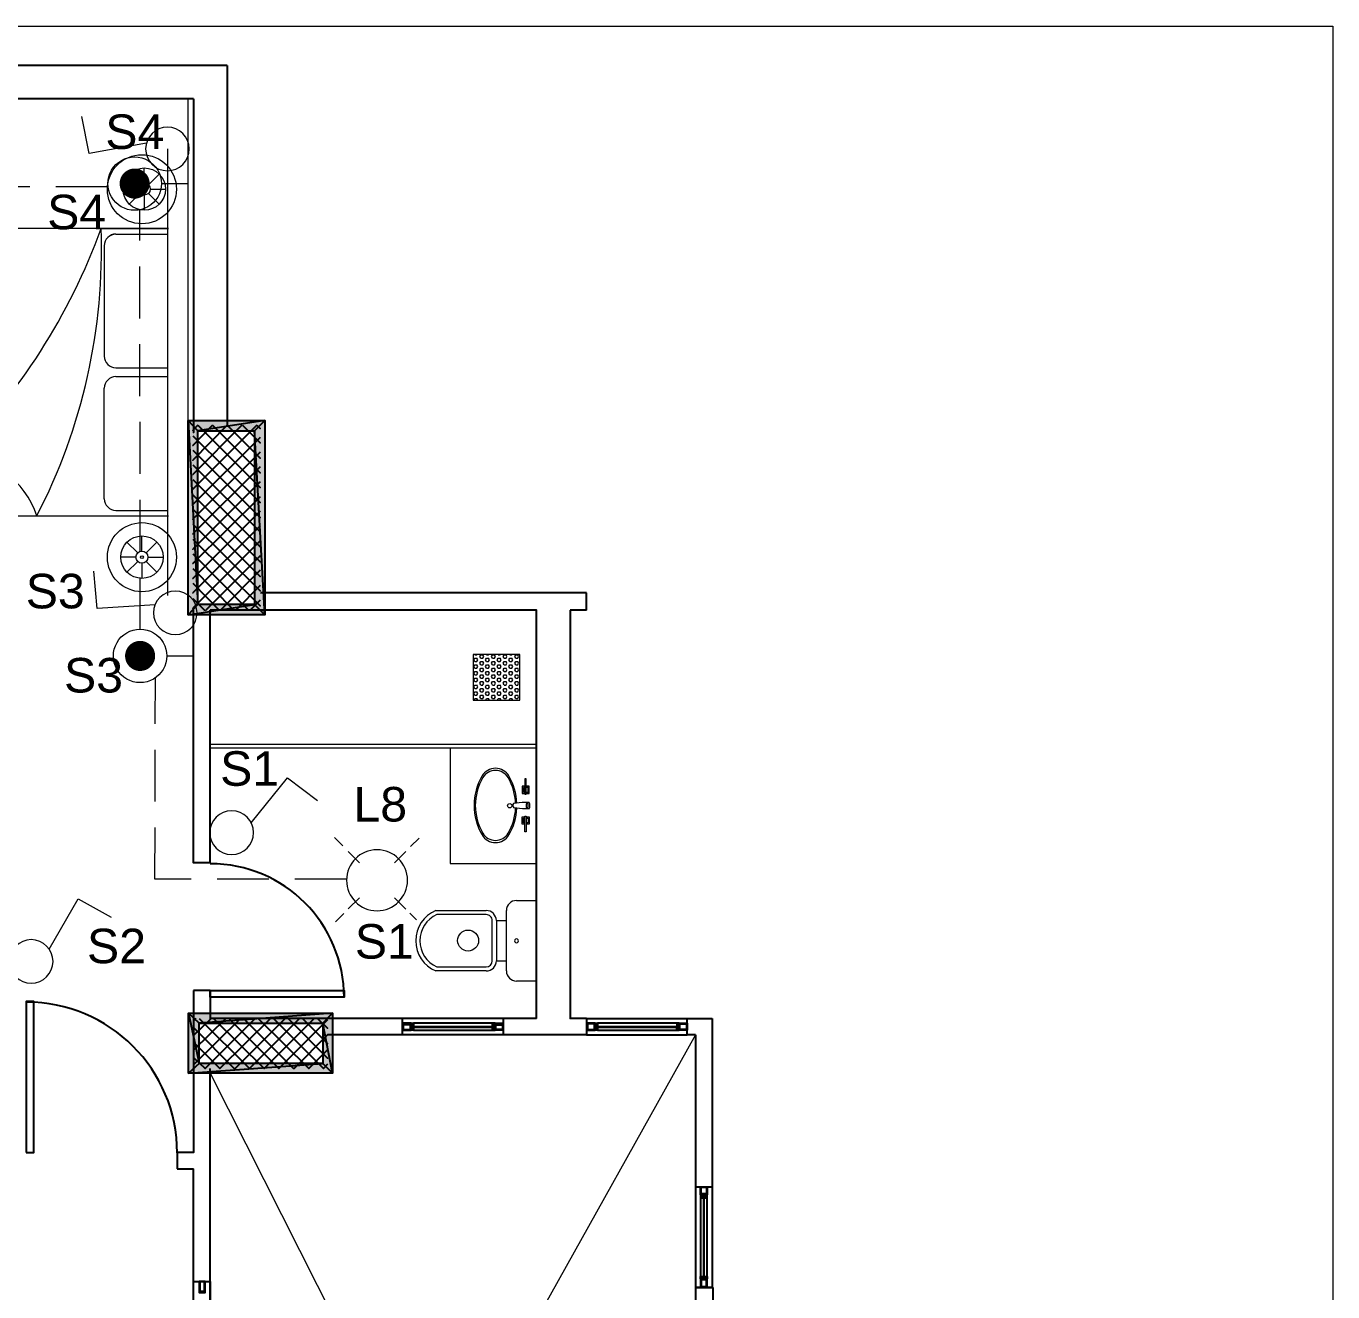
# Model space of a CAD drawing. Header units: inches. Extents: x 14 to 158, y 51 to 94.
# Drawn here: x 38.97 to 46.54, y 85.7 to 93.03 of the extents above; entities that cross this region are included whole.
import ezdxf

# ---------------------------------------------------------------- set-up
doc = ezdxf.new("R2010")
doc.units = ezdxf.units.IN
doc.header["$LTSCALE"] = 0.6
doc.header["$MEASUREMENT"] = 0
doc.linetypes.add('DASHED', pattern=[0.75, 0.5, -0.25])
doc.layers.get('0').update_dxf_attribs({"color": 253, "lineweight": 0})
for name, color, linetype, lineweight in [('fur', 253, 'Continuous', 0), ('Furniture', 253, 'Continuous', 0), ('K Furniture', 253, 'Continuous', 0), ('LIGHT', 6, 'Continuous', 0), ('LIGHT-1', 3, 'Continuous', 0), ('Muebles', 253, 'Continuous', 0), ('text', 3, 'Continuous', 0), ('wiring1', 3, 'DASHED', 0)]:
    doc.layers.add(name, color=color, linetype=linetype, lineweight=lineweight)
doc.styles.get("Standard").update_dxf_attribs({"font": 'arial.ttf'})

# ---------------------------------------------------------------- blocks, each defined once
blk = doc.blocks.new('A$C7ABF570E')
at = {"layer": 'Furniture'}
for p, q in [((2.586, 0.0524), (0, 0.0524)), ((2.4874, 0.0524), (2.4296, 0.0524))]:
    blk.add_line(p, q, dxfattribs=at)
at = {"layer": 'K Furniture'}
for p, q in [((2.0143, 1.9331), (0.5718, 1.9331)), ((0.4608, 1.8221), (0.4608, 0.0467)), ((2.1252, 0.0467), (2.1252, 1.8221)), ((0.5607, 0.4183), (1.1998, 0.4183)), ((0.5607, 0.4183), (1.1998, 0.4183)), ((2.0253, 0.4183), (1.3863, 0.4183)), ((2.0253, 0.4183), (1.3863, 0.4183)), ((2.1252, 0.4366), (2.1252, 0.0467)), ((0.222, 0.2348, 0), (0.222, 0.3227, 0)), ((0.4932, 0.3508), (0.4932, 0.0524)), ((1.2673, 0.3508), (1.2673, 0.0524)), ((1.3188, 0.3508), (1.3188, 0.0524)), ((2.0929, 0.3508), (2.0929, 0.0524)), ((2.3533, 0.2212), (2.3533, 0.3091)), ((0.1974, 0.2246, 0), (0.1352, 0.2868, 0)), ((0.2466, 0.2246, 0), (0.3088, 0.2868, 0)), ((2.3287, 0.211), (2.2665, 0.2731)), ((2.3779, 0.211), (2.4401, 0.2731)), ((0.1872, 0.2, 0), (0.0993, 0.2, 0)), ((0.1974, 0.1754, 0), (0.1352, 0.1132, 0)), ((0.222, 0.1652, 0), (0.222, 0.0773, 0)), ((0.2466, 0.1754, 0), (0.3088, 0.1132, 0)), ((0.2568, 0.2, 0), (0.3447, 0.2, 0)), ((2.3185, 0.1864), (2.2306, 0.1864)), ((2.3287, 0.1617), (2.2665, 0.0996)), ((2.3533, 0.1515), (2.3533, 0.0636)), ((2.3779, 0.1617), (2.4401, 0.0996)), ((2.3881, 0.1864), (2.476, 0.1864))]:
    blk.add_line(p, q, dxfattribs=at)
for centre, radius in [((0.222, 0.2, 0), 0.2), ((2.3524, 0.2, 0), 0.2), ((0.222, 0.2, 0), 0.1227), ((2.3533, 0.1864), 0.1227), ((0.222, 0.2, 0), 0.0348), ((0.222, 0.2, 0), 0.00828), ((2.3533, 0.1864), 0.0348), ((2.3533, 0.1864), 0.00828)]:
    blk.add_circle(centre, radius, dxfattribs=at)
for centre, radius, start, end in [((0.5718, 1.8221), 0.111, 90, 180), ((2.0143, 1.8221), 0.111, 0, 90), ((0.3169, 1.2669), 0.4794, 287.4621, 2.62083), ((3.3458, 3.8037), 3.5815, 224.60229, 250.07395), ((2.0005, 3.7801), 3.3458, 242.59989, 272.13581), ((0.5607, 0.3508), 0.0675, 90, 180), ((0.5607, 0.3508), 0.0675, 90, 180), ((1.1998, 0.3508), 0.0675, 0, 90), ((1.1998, 0.3508), 0.0675, 0, 90), ((1.3863, 0.3508), 0.0675, 90, 180), ((1.3863, 0.3508), 0.0675, 90, 180), ((2.0253, 0.3508), 0.0675, 360, 90), ((2.0253, 0.3508), 0.0675, 0, 90)]:
    blk.add_arc(centre, radius, start, end, dxfattribs=at)
blk = doc.blocks.new('A$C399A65E2')
at = {"layer": 'Muebles', "linetype": 'Continuous'}
for p, q in [((0.1947, 0.0392), (0.201, 0.0898)), ((0.2314, 0.0405), (0.2251, 0.0911)), ((0.0626, 0.0177), (0.0626, 0.0266)), ((0.0626, 0.0266), (0.1524, 0.0266)), ((0.1524, 0.0177), (0.0626, 0.0177)), ((0.1056, 0.0266), (0.1056, 0.0405)), ((0.1056, 0.0405), (0.1486, 0.0405)), ((0.1056, 0), (0.1056, 0.0177)), ((0.1486, 0), (0.1056, 0)), ((0.1132, 0.0266), (0.1132, 0.0341)), ((0.1132, 0.0341), (0.141, 0.0341)), ((0.1132, 0.0076), (0.1132, 0.0177)), ((0.141, 0.0076), (0.1132, 0.0076)), ((0.141, 0.0341), (0.141, 0.0266)), ((0.141, 0.0177), (0.141, 0.0076)), ((0.1486, 0.0405), (0.1486, 0.0266)), ((0.1486, 0.0177), (0.1486, 0)), ((0.1524, 0.0266), (0.1524, 0.0177)), ((0.1947, 0), (0.1947, 0.0392)), ((0.2238, 0.0177), (0.2036, 0.0177)), ((0.2036, 0.0177), (0.2036, 0.0063)), ((0.2036, 0.0063), (0.2238, 0.0063)), ((0.2238, 0.0063), (0.2238, 0.0177)), ((0.2314, 0.0013), (0.2314, 0.0405)), ((0.3698, 0.0266), (0.28, 0.0266)), ((0.28, 0.0266), (0.28, 0.0177)), ((0.28, 0.0177), (0.3698, 0.0177)), ((0.3268, 0.0405), (0.2838, 0.0405)), ((0.2838, 0.0405), (0.2838, 0.0266)), ((0.2838, 0.0177), (0.2838, 0)), ((0.2838, 0), (0.3268, 0)), ((0.3192, 0.0341), (0.2914, 0.0341)), ((0.2914, 0.0341), (0.2914, 0.0266)), ((0.2914, 0.0177), (0.2914, 0.0076)), ((0.2914, 0.0076), (0.3192, 0.0076)), ((0.3192, 0.0266), (0.3192, 0.0341)), ((0.3192, 0.0076), (0.3192, 0.0177)), ((0.3268, 0.0266), (0.3268, 0.0405)), ((0.3268, 0), (0.3268, 0.0177)), ((0.3698, 0.0177), (0.3698, 0.0266))]:
    blk.add_line(p, q, dxfattribs=at)
blk.add_circle((0.2132, 0.1138), 0.0126, dxfattribs=at)
for centre, radius, start, end in [((0.2149, -0.0158), 0.3359, 59.46621, 120.53378), ((0.2149, -0.0037), 0.3167, 59.46621, 120.53379), ((0.09, 0.196), 0.09, 120.5339, 239.46614), ((0.0972, 0.196), 0.0848, 120.53389, 239.46614), ((0.3327, 0.196), 0.0848, 300.53386, 59.46611), ((0.3399, 0.196), 0.09, 300.53386, 59.4661), ((0.2149, 0.4079), 0.3359, 239.46622, 267.25373), ((0.2149, 0.3957), 0.3167, 239.46622, 267.2472), ((0.2136, 0.0805), 0.0156, 42.48509, 143.54023), ((0.2149, 0.3957), 0.3167, 272.09779, 300.53378), ((0.2149, 0.4079), 0.3359, 272.12884, 300.53379), ((0.2118, 0.0367), 0.0405, 245.05141, 298.89841)]:
    blk.add_arc(centre, radius, start, end, dxfattribs=at)
blk = doc.blocks.new('A$C66D173D2')
at = {"layer": 'K Furniture'}
for p, q in [((0.0583, 0.5833), (0.0583, 0.2917)), ((0.0817, 0.2917), (0.0817, 0.5785)), ((0.385, 0.5785), (0.385, 0.2917)), ((0.4083, 0.2917), (0.4083, 0.5833)), ((0.35, 0.2567), (0.1167, 0.2567)), ((0.1167, 0.2333), (0.1167, 0.175)), ((0.1167, 0.2333), (0.35, 0.2333)), ((0.35, 0.2333), (0.35, 0.175)), ((0.4083, 0.175), (0.0583, 0.175)), ((0, 0.1167), (0, 0)), ((0.4667, 0), (0.4667, 0.1167)), ((0.4667, 0), (0, 0))]:
    blk.add_line(p, q, dxfattribs=at)
at = {"layer": 'K Furniture', "extrusion": (0, 0, -1)}
for centre, major_axis, start_param, end_param in [((0.2333, 0.5104), (0.1341, 0.1341), 4.321782, 6.673792), ((0.2333, 0.5104), (-0.1176, 0.1176), 5.919765, 8.217402), ((0.2322, 0.3971), (-0.0429, 0.0429), 0.785398, 7.068583), ((0.1167, 0.2917), (0.0412, 0.0412), 2.356194, 3.926991), ((0.1167, 0.2917), (0.0247, 0.0247), 2.356194, 3.926991), ((0.35, 0.2917), (0.0412, 0.0412), 0.785398, 2.356194), ((0.35, 0.2917), (0.0247, 0.0247), 0.785398, 2.356194), ((0.0583, 0.1167), (0.0412, 0.0412), 3.926991, 5.497787), ((0.4083, 0.1167), (0.0412, 0.0412), -0.785398, 0.785398), ((0.2333, 0.1167), (-0.00825, 0.00825), 5.497786, 8.639381), ((0.2333, 0.1167), (0.00825, 0.00825), 0.785397, 3.926992)]:
    blk.add_ellipse(centre, major_axis=major_axis, ratio=1, start_param=start_param, end_param=end_param, dxfattribs=at)
blk = doc.blocks.new('Light-1')
at = {"layer": 'LIGHT', "color": 7}
for p, q in [((0, 0.1252), (0, 0.1565)), ((0, 0.0651), (0, 0.107)), ((0.0651, 0.0001), (0.107, 0.0002)), ((0.1279, 0.0002), (0.1592, 0.0003)), ((-0.1221, -0.0002), (-0.1471, -0.0002)), ((-0.0651, -0.0001), (-0.107, -0.0002)), ((0, -0.0651), (0, -0.107)), ((0, -0.1235), (0, -0.1547))]:
    blk.add_line(p, q, dxfattribs=at)
at = {"layer": 'LIGHT', "linetype": 'ByBlock'}
blk.add_circle((0, 0), 0.0803, dxfattribs=at)
blk = doc.blocks.new('Light-777')
at = {"layer": 'LIGHT'}
for p, q in [((0, 0.0861), (0, 0)), ((0.0758, 0.0001), (-0.0768, -0.0001))]:
    blk.add_line(p, q, dxfattribs=at)
for start_param, end_param in [(0.787324, 3.928917), (3.928917, 7.07051)]:
    blk.add_ellipse((-0.0002, 0.1721), major_axis=(0.0608, -0.0608), ratio=1, start_param=start_param, end_param=end_param, dxfattribs=at)
at = {"layer": 'LIGHT-1', "const_width": 0.0484}
blk.add_lwpolyline([(-0.0244, 0.1721, -1), (0.024, 0.1721, -1)], format="xyb", close=True, dxfattribs=at)
blk = doc.blocks.new('SW-1')
at = {"layer": 'LIGHT-1'}
for p, q in [((0.1105, 0.3518), (-0.0418, 0.4275)), ((0, 0.1148), (0.1105, 0.3518))]:
    blk.add_line(p, q, dxfattribs=at)
blk.add_circle((0, 0.0164), 0.0984, dxfattribs=at)

msp = doc.modelspace()

# ---------------------------------------------------------------- hatches: boundary and pattern name
h = msp.add_hatch(color=256)
h.paths.add_polyline_path([(40.2957, 90.6837), (40.355, 90.743), (39.9675, 90.6837)])
h.paths.add_polyline_path([(40.355, 90.743), (39.9675, 90.6837), (39.9109, 90.743)])
h.paths.add_polyline_path([(39.9675, 90.6837), (39.9109, 90.743), (39.9675, 89.677)])
h.paths.add_polyline_path([(39.9109, 90.743), (39.9675, 89.677), (39.9109, 89.6177)])
h.paths.add_polyline_path([(39.9675, 89.677), (39.9109, 89.6177), (40.2957, 89.677)])
h.paths.add_polyline_path([(39.9109, 89.6177), (40.2957, 89.677), (40.355, 89.6177)])
h.paths.add_polyline_path([(40.2957, 89.677), (40.355, 89.6177), (40.2957, 90.6837)])
h.paths.add_polyline_path([(40.355, 89.6177), (40.2957, 90.6837), (40.355, 90.743)])
h = msp.add_hatch(color=256)
h.paths.add_polyline_path([(39.9743, 87.2525), (39.9137, 87.3118), (39.9743, 87.0195)])
h.paths.add_polyline_path([(39.9137, 87.3118), (39.9743, 87.0195), (39.9137, 86.9629)])
h.paths.add_polyline_path([(39.9743, 87.0195), (39.9137, 86.9629), (40.6915, 87.0195)])
h.paths.add_polyline_path([(39.9137, 86.9629), (40.6915, 87.0195), (40.748, 86.9629)])
h.paths.add_polyline_path([(40.6915, 87.0195), (40.748, 86.9629), (40.6915, 87.2525)])
h.paths.add_polyline_path([(40.748, 86.9629), (40.6915, 87.2525), (40.748, 87.3118)])
h.paths.add_polyline_path([(40.6915, 87.2525), (40.748, 87.3118), (39.9743, 87.2525)])
h.paths.add_polyline_path([(40.748, 87.3118), (39.9743, 87.2525), (39.9137, 87.3118)])
at = {"layer": 'fur'}
h = msp.add_hatch(dxfattribs=at)
h.set_pattern_fill('HEX', color=256, scale=0.09)
h.set_pattern_definition([(0, (22.09878, 77.247112), (0, 0.019485572), [0.01125, -0.0225]), (120, (22.09878, 77.247112), (-0.016875, -0.009742786), [0.01125, -0.0225]), (60, (22.11003, 77.247112), (-0.016875, 0.009742786), [0.01125, -0.0225])])
h.paths.add_polyline_path([(41.8319, 89.3885), (41.5628, 89.3885), (41.5628, 89.1243), (41.8319, 89.1243)])

# ---------------------------------------------------------------- linework, layer by layer
for p, q in [((39.9109, 90.743), (39.9109, 92.6047)), ((42.8511, 87.185), (40.4584, 82.9057)), ((40.0378, 86.9629), (42.827, 81.4508))]:
    msp.add_line(p, q)
msp.add_lwpolyline([(14.0232, 93.0265), (46.5426, 93.0265), (46.5426, 73.4364), (14.0232, 73.4364)], close=True)
at = {"linetype": 'Continuous', "lineweight": -2}
for points in [[(40.1371, 92.7978), (37.1886, 92.7978), (37.1886, 92.7978)], [(40.1371, 92.7978), (40.1371, 90.7113), (40.1371, 90.7113)], [(39.9426, 92.6047), (37.27, 92.6047), (37.27, 92.6047)], [(39.9426, 92.6047), (39.9426, 90.6726), (39.9426, 90.6726)], [(40.3095, 90.7154), (39.9385, 90.3444), (39.9385, 90.3444)], [(40.2212, 90.7154), (39.9385, 90.4299), (39.9385, 90.4299)], [(40.1371, 90.7154), (39.9385, 90.514), (39.9385, 90.514)], [(40.0516, 90.7154), (39.9385, 90.5982), (39.9385, 90.5982)], [(39.9675, 90.7154), (39.9385, 90.6864), (39.9385, 90.6864)], [(39.9675, 90.7154), (40.3274, 90.3555), (40.3274, 90.3555)], [(40.0516, 90.7154), (40.3274, 90.4396), (40.3274, 90.4396)], [(40.1371, 90.7154), (40.3274, 90.5251), (40.3274, 90.5251)], [(40.2253, 90.7154), (40.3274, 90.6133), (40.3274, 90.6133)], [(40.3095, 90.7154), (40.3274, 90.6975), (40.3274, 90.6975)], [(39.9385, 90.6547), (40.3274, 90.2672), (40.3274, 90.2672)], [(40.3274, 90.6451), (39.9385, 90.2562), (39.9385, 90.2562)], [(39.9385, 90.5706), (40.3274, 90.1817), (40.3274, 90.1817)], [(40.3274, 90.5596), (39.9385, 90.172), (39.9385, 90.172)], [(39.9385, 90.4865), (40.3274, 90.0976), (40.3274, 90.0976)], [(40.3274, 90.4754), (39.9385, 90.0865), (39.9385, 90.0865)], [(39.9385, 90.401), (40.3274, 90.0121), (40.3274, 90.0121)], [(40.3274, 90.3872), (39.9385, 89.9983), (39.9385, 89.9983)], [(39.9385, 90.3127), (40.3274, 89.9238), (40.3274, 89.9238)], [(40.3274, 90.3017), (39.9385, 89.9142), (39.9385, 89.9142)], [(39.9385, 90.2286), (40.3274, 89.8397), (40.3274, 89.8397)], [(40.3274, 90.2175), (39.9385, 89.8286), (39.9385, 89.8286)], [(39.9385, 90.1431), (40.3274, 89.7556), (40.3274, 89.7556)], [(40.3274, 90.1334), (39.9385, 89.7445), (39.9385, 89.7445)], [(39.9385, 90.0548), (40.3274, 89.6701), (40.3274, 89.6701)], [(40.3274, 90.0452), (39.9385, 89.6563), (39.9385, 89.6563)], [(39.9385, 89.9707), (40.2598, 89.6452), (40.2598, 89.6452)], [(40.3274, 89.9597), (40.013, 89.6452), (40.013, 89.6452)], [(39.9385, 89.8852), (40.1757, 89.6452), (40.1757, 89.6452)], [(40.3274, 89.8755), (40.0985, 89.6452), (40.0985, 89.6452)], [(39.9385, 89.8011), (40.0902, 89.6452), (40.0902, 89.6452)], [(40.3274, 89.7873), (40.1867, 89.6452), (40.1867, 89.6452)], [(39.9385, 89.7128), (40.0061, 89.6452), (40.0061, 89.6452)], [(42.2195, 89.7445), (40.3315, 89.7445), (40.3315, 89.7445)], [(42.2195, 89.6452), (42.2195, 89.7445), (42.2195, 89.7445)], [(39.9426, 88.1807), (39.9426, 89.6452), (39.9426, 89.6452)], [(41.9299, 87.2801), (41.9299, 89.6452), (40.0378, 89.6452)], [(40.0378, 88.1807), (40.0378, 89.6452), (40.0378, 89.6452)], [(40.3274, 89.7018), (40.2708, 89.6452), (40.2708, 89.6452)], [(42.2195, 89.6452), (42.1243, 89.6452), (42.1243, 89.6452)], [(42.1243, 89.6452), (42.1243, 87.2801), (42.1243, 87.2801)], [(40.0378, 88.1807), (39.9426, 88.1807), (39.9426, 88.1807)], [(39.9426, 87.4429), (39.9426, 86.5037), (39.9426, 86.5037)], [(40.0378, 87.4429), (39.9426, 87.4429), (39.9426, 87.4429)], [(40.0378, 87.4429), (40.0378, 87.2801), (40.0378, 87.2801)], [(40.2143, 87.2801), (39.9426, 87.0112), (39.9426, 87.0112)], [(40.1302, 87.2801), (39.9426, 87.0967), (39.9426, 87.0967)], [(40.0447, 87.2801), (39.9426, 87.1808), (39.9426, 87.1808)], [(39.9564, 87.2801), (39.9426, 87.2663), (39.9426, 87.2663)], [(39.9426, 87.2277), (40.1785, 86.9905), (40.1785, 86.9905)], [(39.9743, 87.2801), (40.2667, 86.9905), (40.2667, 86.9905)], [(40.2998, 87.2801), (40.0102, 86.9905), (40.0102, 86.9905)], [(41.1535, 87.2801), (40.0378, 87.2801), (40.0378, 87.2801)], [(40.0585, 87.2801), (40.3522, 86.9905), (40.3522, 86.9905)], [(40.3881, 87.2801), (40.0943, 86.9905), (40.0943, 86.9905)], [(40.1467, 87.2801), (40.4363, 86.9905), (40.4363, 86.9905)], [(40.4722, 87.2801), (40.1826, 86.9905), (40.1826, 86.9905)], [(40.2322, 87.2801), (40.5218, 86.9905), (40.5218, 86.9905)], [(40.5563, 87.2801), (40.2667, 86.9905), (40.2667, 86.9905)], [(40.3164, 87.2801), (40.6101, 86.9905), (40.6101, 86.9905)], [(40.6418, 87.2801), (40.3522, 86.9905), (40.3522, 86.9905)], [(40.4046, 87.2801), (40.6942, 86.9905), (40.6942, 86.9905)], [(40.719, 87.2732), (40.4363, 86.9905), (40.4363, 86.9905)], [(40.4901, 87.2801), (40.719, 87.0512), (40.719, 87.0512)], [(40.5742, 87.2801), (40.719, 87.1353), (40.719, 87.1353)], [(40.6597, 87.2801), (40.719, 87.2236), (40.719, 87.2236)], [(41.1535, 87.185), (41.1535, 87.2801), (41.1535, 87.2801)], [(41.7354, 87.2801), (41.1535, 87.2801), (41.1535, 87.2801)], [(41.1535, 87.185), (41.1535, 87.2801), (41.1535, 87.2801)], [(41.7354, 87.2801), (41.1535, 87.2801), (41.1535, 87.2801)], [(41.1535, 87.2126), (41.2031, 87.2126), (41.2031, 87.2525), (41.1535, 87.2525)], [(41.1535, 87.2525), (41.1535, 87.2126), (41.1535, 87.2126)], [(41.1535, 87.2126), (41.2031, 87.2126), (41.2031, 87.2525), (41.1535, 87.2525)], [(41.1535, 87.2525), (41.1535, 87.2126), (41.1535, 87.2126)], [(41.2031, 87.2346), (41.6899, 87.2346), (41.6899, 87.2346)], [(41.2031, 87.2346), (41.6899, 87.2346), (41.6899, 87.2346)], [(41.2031, 87.2305), (41.6899, 87.2305), (41.6899, 87.2305)], [(41.2031, 87.2305), (41.6899, 87.2305), (41.6899, 87.2305)], [(41.672, 87.2525), (41.2169, 87.2525), (41.2169, 87.2525)], [(41.672, 87.2525), (41.2169, 87.2525), (41.2169, 87.2525)], [(41.2169, 87.2126), (41.672, 87.2126), (41.672, 87.2126)], [(41.2169, 87.2126), (41.672, 87.2126), (41.672, 87.2126)], [(41.7354, 87.2126), (41.6899, 87.2126), (41.6899, 87.2525), (41.7354, 87.2525)], [(41.7354, 87.2126), (41.6899, 87.2126), (41.6899, 87.2525), (41.7354, 87.2525)], [(41.9299, 87.2801), (41.7354, 87.2801), (41.7354, 87.185)], [(41.7354, 87.2801), (41.7354, 87.185), (41.7354, 87.185)], [(41.7354, 87.2525), (41.7354, 87.2126), (41.7354, 87.2126)], [(41.7354, 87.2525), (41.7354, 87.2126), (41.7354, 87.2126)], [(42.2195, 87.2801), (42.1243, 87.2801), (42.1243, 87.2801)], [(42.2195, 87.2801), (42.2195, 87.185), (42.2195, 87.185)], [(42.2195, 87.2801), (42.8028, 87.2801), (42.8028, 87.2801)], [(42.2195, 87.2126), (42.2691, 87.2126), (42.2691, 87.2525), (42.2195, 87.2525)], [(42.2195, 87.2525), (42.2195, 87.2126), (42.2195, 87.2126)], [(42.2691, 87.2346), (42.7559, 87.2346), (42.7559, 87.2346)], [(42.2691, 87.2305), (42.7559, 87.2305), (42.7559, 87.2305)], [(42.7421, 87.2525), (42.2829, 87.2525), (42.2829, 87.2525)], [(42.2829, 87.2126), (42.7421, 87.2126), (42.7421, 87.2126)], [(42.8028, 87.2126), (42.7559, 87.2126), (42.7559, 87.2525), (42.8028, 87.2525)], [(42.8028, 87.185), (42.8028, 87.2801), (42.8028, 87.2801)], [(42.8028, 87.2801), (42.9476, 87.2801), (42.9476, 87.2801)], [(42.8028, 87.2525), (42.8028, 87.2126), (42.8028, 87.2126)], [(42.9476, 87.2801), (42.9476, 86.3051), (42.9476, 86.3051)], [(39.9426, 87.1422), (40.0943, 86.9905), (40.0943, 86.9905)], [(40.719, 87.185), (40.5246, 86.9905), (40.5246, 86.9905)], [(41.1535, 87.185), (40.719, 87.185), (40.719, 87.185)], [(41.7354, 87.185), (41.1535, 87.185), (41.1535, 87.185)], [(41.7354, 87.185), (41.1535, 87.185), (41.1535, 87.185)], [(42.2195, 87.185), (41.7354, 87.185), (41.7354, 87.185)], [(42.2195, 87.185), (42.8028, 87.185), (42.8028, 87.185)], [(42.8511, 87.185), (42.8028, 87.185), (42.8028, 87.185)], [(42.8345, 87.185), (42.8028, 87.185), (42.8028, 87.185)], [(42.8511, 87.185), (42.8511, 86.3051), (42.8511, 86.3051)], [(40.719, 87.0995), (40.6101, 86.9905), (40.6101, 86.9905)], [(39.9426, 87.054), (40.0102, 86.9905), (40.0102, 86.9905)], [(40.0378, 83.6187), (40.0378, 86.9905), (40.0378, 86.9905)], [(40.719, 87.0153), (40.6942, 86.9905), (40.6942, 86.9905)], [(39.9426, 86.5037), (39.8475, 86.5037), (39.8475, 86.4086)], [(39.8475, 86.4086), (39.9426, 86.4086), (39.9426, 86.4086)], [(39.9426, 83.6187), (39.9426, 86.4086), (39.9426, 86.4086)], [(42.8511, 86.3051), (42.9476, 86.3051), (42.9476, 86.3051)], [(42.8511, 86.3051), (42.8511, 85.7232), (42.8511, 85.7232)], [(42.9187, 86.3051), (42.9187, 86.2596), (42.88, 86.2596), (42.88, 86.3051)], [(42.88, 86.3051), (42.9187, 86.3051), (42.9187, 86.3051)], [(42.9476, 86.3051), (42.9476, 85.7232), (42.9476, 85.7232)], [(42.88, 86.2417), (42.88, 85.7866), (42.88, 85.7866)], [(42.898, 85.7728), (42.898, 86.2596), (42.898, 86.2596)], [(42.9007, 85.7728), (42.9007, 86.2596), (42.9007, 86.2596)], [(42.9187, 85.7866), (42.9187, 86.2417), (42.9187, 86.2417)], [(42.9187, 85.7232), (42.9187, 85.7728), (42.88, 85.7728), (42.88, 85.7232)], [(39.9426, 85.7571), (40.0378, 85.7571), (40.0378, 85.7571)], [(39.9743, 85.7571), (39.9743, 85.6937), (40.0102, 85.6937), (40.0102, 85.7571)], [(40.0102, 85.7571), (39.9743, 85.7571), (39.9743, 85.7571)], [(40.0378, 85.7571), (40.0378, 84.9848), (40.0378, 84.9848)], [(42.8511, 85.7232), (42.8511, 83.2974), (42.8511, 83.2974)], [(42.8511, 85.7232), (42.8525, 85.7232), (42.8525, 85.7232)], [(42.8511, 85.7232), (42.9504, 85.7232), (42.9504, 85.7232)], [(42.88, 85.7232), (42.9187, 85.7232), (42.9187, 85.7232)], [(42.9504, 85.7232), (42.9476, 83.3967), (42.9476, 83.3967)]]:
    msp.add_lwpolyline(points, dxfattribs=at)
for points in [[(40.355, 90.743), (39.9675, 90.6837), (39.9109, 90.743)], [(39.9675, 90.6837), (39.9109, 90.743), (39.9675, 89.677)], [(39.9109, 90.743), (39.9675, 89.677), (39.9109, 89.6177)], [(40.2957, 90.6837), (40.355, 90.743), (39.9675, 90.6837)], [(40.355, 89.6177), (40.2957, 90.6837), (40.355, 90.743)], [(40.2957, 89.677), (40.355, 89.6177), (40.2957, 90.6837)], [(39.9675, 89.677), (39.9109, 89.6177), (40.2957, 89.677)], [(39.9109, 89.6177), (40.2957, 89.677), (40.355, 89.6177)], [(40.0378, 87.4042), (40.0378, 87.4429), (40.8142, 87.4429), (40.8142, 87.4042)], [(38.9718, 86.5037), (39.0173, 86.5037), (39.0173, 87.3794), (38.9718, 87.3794)], [(39.9743, 87.2525), (39.9137, 87.3118), (39.9743, 87.0195)], [(39.9137, 87.3118), (39.9743, 87.0195), (39.9137, 86.9629)], [(40.748, 87.3118), (39.9743, 87.2525), (39.9137, 87.3118)], [(40.6915, 87.2525), (40.748, 87.3118), (39.9743, 87.2525)], [(40.748, 86.9629), (40.6915, 87.2525), (40.748, 87.3118)], [(40.6915, 87.0195), (40.748, 86.9629), (40.6915, 87.2525)], [(41.199, 87.2167), (41.199, 87.2443), (41.1576, 87.2443), (41.1576, 87.2167)], [(41.199, 87.2167), (41.199, 87.2443), (41.1576, 87.2443), (41.1576, 87.2167)], [(41.2031, 87.2346), (41.2031, 87.2525), (41.2169, 87.2525), (41.2169, 87.2346)], [(41.2031, 87.2346), (41.2031, 87.2525), (41.2169, 87.2525), (41.2169, 87.2346)], [(41.2031, 87.2305), (41.2169, 87.2305), (41.2169, 87.2126), (41.2031, 87.2126)], [(41.2031, 87.2305), (41.2169, 87.2305), (41.2169, 87.2126), (41.2031, 87.2126)], [(41.2059, 87.2374), (41.2059, 87.2484), (41.2141, 87.2484), (41.2141, 87.2374)], [(41.2059, 87.2374), (41.2059, 87.2484), (41.2141, 87.2484), (41.2141, 87.2374)], [(41.2141, 87.2277), (41.2059, 87.2277), (41.2059, 87.2167), (41.2141, 87.2167)], [(41.2141, 87.2277), (41.2059, 87.2277), (41.2059, 87.2167), (41.2141, 87.2167)], [(41.6899, 87.2346), (41.6899, 87.2525), (41.672, 87.2525), (41.672, 87.2346)], [(41.6899, 87.2346), (41.6899, 87.2525), (41.672, 87.2525), (41.672, 87.2346)], [(41.6899, 87.2305), (41.672, 87.2305), (41.672, 87.2126), (41.6899, 87.2126)], [(41.6899, 87.2305), (41.672, 87.2305), (41.672, 87.2126), (41.6899, 87.2126)], [(41.6872, 87.2374), (41.6872, 87.2484), (41.6761, 87.2484), (41.6761, 87.2374)], [(41.6872, 87.2374), (41.6872, 87.2484), (41.6761, 87.2484), (41.6761, 87.2374)], [(41.6761, 87.2277), (41.6872, 87.2277), (41.6872, 87.2167), (41.6761, 87.2167)], [(41.6761, 87.2277), (41.6872, 87.2277), (41.6872, 87.2167), (41.6761, 87.2167)], [(41.694, 87.2167), (41.694, 87.2443), (41.7327, 87.2443), (41.7327, 87.2167)], [(41.694, 87.2167), (41.694, 87.2443), (41.7327, 87.2443), (41.7327, 87.2167)], [(42.265, 87.2167), (42.265, 87.2484), (42.2236, 87.2484), (42.2236, 87.2167)], [(42.2691, 87.2346), (42.2691, 87.2525), (42.2829, 87.2525), (42.2829, 87.2346)], [(42.2691, 87.2305), (42.2829, 87.2305), (42.2829, 87.2126), (42.2691, 87.2126)], [(42.2733, 87.2374), (42.2733, 87.2484), (42.2829, 87.2484), (42.2829, 87.2374)], [(42.2829, 87.2277), (42.2733, 87.2277), (42.2733, 87.2167), (42.2829, 87.2167)], [(42.7559, 87.2346), (42.7559, 87.2525), (42.7421, 87.2525), (42.7421, 87.2346)], [(42.7532, 87.2374), (42.7532, 87.2484), (42.7421, 87.2484), (42.7421, 87.2374)], [(42.7559, 87.2305), (42.7421, 87.2305), (42.7421, 87.2126), (42.7559, 87.2126)], [(42.7421, 87.2277), (42.7532, 87.2277), (42.7532, 87.2167), (42.7421, 87.2167)], [(42.7601, 87.2167), (42.7601, 87.2484), (42.7987, 87.2484), (42.7987, 87.2167)], [(39.9743, 87.0195), (39.9137, 86.9629), (40.6915, 87.0195)], [(39.9137, 86.9629), (40.6915, 87.0195), (40.748, 86.9629)], [(42.9145, 86.2638), (42.8828, 86.2638), (42.8828, 86.3024), (42.9145, 86.3024)], [(42.898, 86.2569), (42.88, 86.2569), (42.88, 86.2417), (42.898, 86.2417)], [(42.8938, 86.2569), (42.8828, 86.2569), (42.8828, 86.2458), (42.8938, 86.2458)], [(42.9007, 86.2569), (42.9007, 86.2417), (42.9187, 86.2417), (42.9187, 86.2569)], [(42.9049, 86.2458), (42.9049, 86.2569), (42.9145, 86.2569), (42.9145, 86.2458)], [(42.898, 85.7728), (42.88, 85.7728), (42.88, 85.7866), (42.898, 85.7866)], [(42.8938, 85.7728), (42.8828, 85.7728), (42.8828, 85.7838), (42.8938, 85.7838)], [(42.9007, 85.7728), (42.9007, 85.7866), (42.9187, 85.7866), (42.9187, 85.7728)], [(42.9049, 85.7838), (42.9049, 85.7728), (42.9145, 85.7728), (42.9145, 85.7838)], [(39.9785, 85.7006), (40.0061, 85.7006), (40.0061, 85.7543), (39.9785, 85.7543)], [(42.9476, 85.7232), (42.8511, 85.7232)], [(42.9145, 85.7659), (42.8828, 85.7659), (42.8828, 85.7273), (42.9145, 85.7273)]]:
    msp.add_lwpolyline(points, close=True, dxfattribs=at)
for points in [[(40.8142, 87.4015), (40.8142, 87.8304), (40.4681, 88.1765), (40.0392, 88.1765)], [(39.8475, 86.5023), (39.8475, 86.985), (39.4558, 87.3753), (38.9731, 87.3753)]]:
    msp.add_open_spline(points, degree=3, dxfattribs=at)
at = {"layer": 'fur'}
msp.add_lwpolyline([(41.8319, 89.3885), (41.5628, 89.3885), (41.5628, 89.1243), (41.8319, 89.1243)], close=True, dxfattribs=at)
at = {"layer": 'Furniture'}
for p, q in [((40.0378, 88.8677), (41.9299, 88.8677)), ((40.0378, 88.8477), (41.9299, 88.8477)), ((41.4299, 88.8477), (41.4299, 88.1777)), ((41.4299, 88.1777), (41.9299, 88.1777))]:
    msp.add_line(p, q, dxfattribs=at)
at = {"layer": 'wiring1', "linetype": 'DASHED'}
for p, q in [((39.4439, 92.0966, 0), (37.6257, 92.0966, 0)), ((39.6332, 89.5343), (39.6311, 91.9628)), ((39.7187, 88.0862), (39.7211, 89.2523)), ((40.8285, 88.0862), (39.7187, 88.0862))]:
    msp.add_line(p, q, dxfattribs=at)

# ---------------------------------------------------------------- block references
at = {"rotation": 90}
msp.add_blockref('A$C7ABF570E', (39.8434, 89.7295), dxfattribs=at)
at = {"xscale": -1, "rotation": 90}
msp.add_blockref('A$C66D173D2', (41.9299, 87.9635), dxfattribs=at)
at = {"layer": 'fur', "rotation": 90.00000000000001}
msp.add_blockref('A$C399A65E2', (41.8875, 88.299), dxfattribs=at)
at = {"layer": 'LIGHT', "color": 1, "lineweight": 50, "xscale": -2.199779999999979, "yscale": 2.199779999999979, "zscale": 2.199779999999979, "rotation": 315}
msp.add_blockref('Light-1', (41.0051, 88.0806), dxfattribs=at)
at = {"layer": 'LIGHT-1', "color": 1, "lineweight": 50, "zscale": 1.28320499999998}
for p, xscale, yscale, rotation in [((39.8113, 92.3101), -1.28320499999998, 1.28320499999998, 75.05335628091309), ((39.8562, 89.6216), -1.28320499999998, 1.28320499999998, 68.64317004868559), ((40.1443, 88.347), -1.283204999999979, 1.283204999999979, 296.2555272112174), ((38.9847, 87.5984), -1.28320499999998, 1.28320499999998, 304.7503739818978)]:
    msp.add_blockref('SW-1', p, dxfattribs=dict(at, xscale=xscale, yscale=yscale, rotation=rotation))
at = {"layer": 'LIGHT-1', "xscale": -1.8, "yscale": 1.8, "zscale": 1.8, "rotation": 90}
for p in [(39.9109, 92.1144), (39.9426, 89.3792)]:
    msp.add_blockref('Light-777', p, dxfattribs=at)

# ---------------------------------------------------------------- texts
at = {"layer": 'text', "linetype": 'DASHED', "char_height": 0.2, "attachment_point": 1}
for s, width, insert in [('S4', 0.086131, (39.4312, 92.5153)), ('S4', 0.086131, (39.0944, 92.0503)), ('S3', 0.086131, (38.9703, 89.855)), ('S3', 0.086131, (39.192, 89.3679)), ('S1', 0.086131, (40.0965, 88.8276)), ('L8', 0.591567, (40.8687, 88.6208)), ('S1', 0.086131, (40.8768, 87.8267)), ('S2', 0.086131, (39.325, 87.8001))]:
    msp.add_mtext_dynamic_manual_height_columns(s, width=width, gutter_width=1, heights=[0], dxfattribs=dict(at, insert=insert))

doc.saveas('drawing.dxf')
